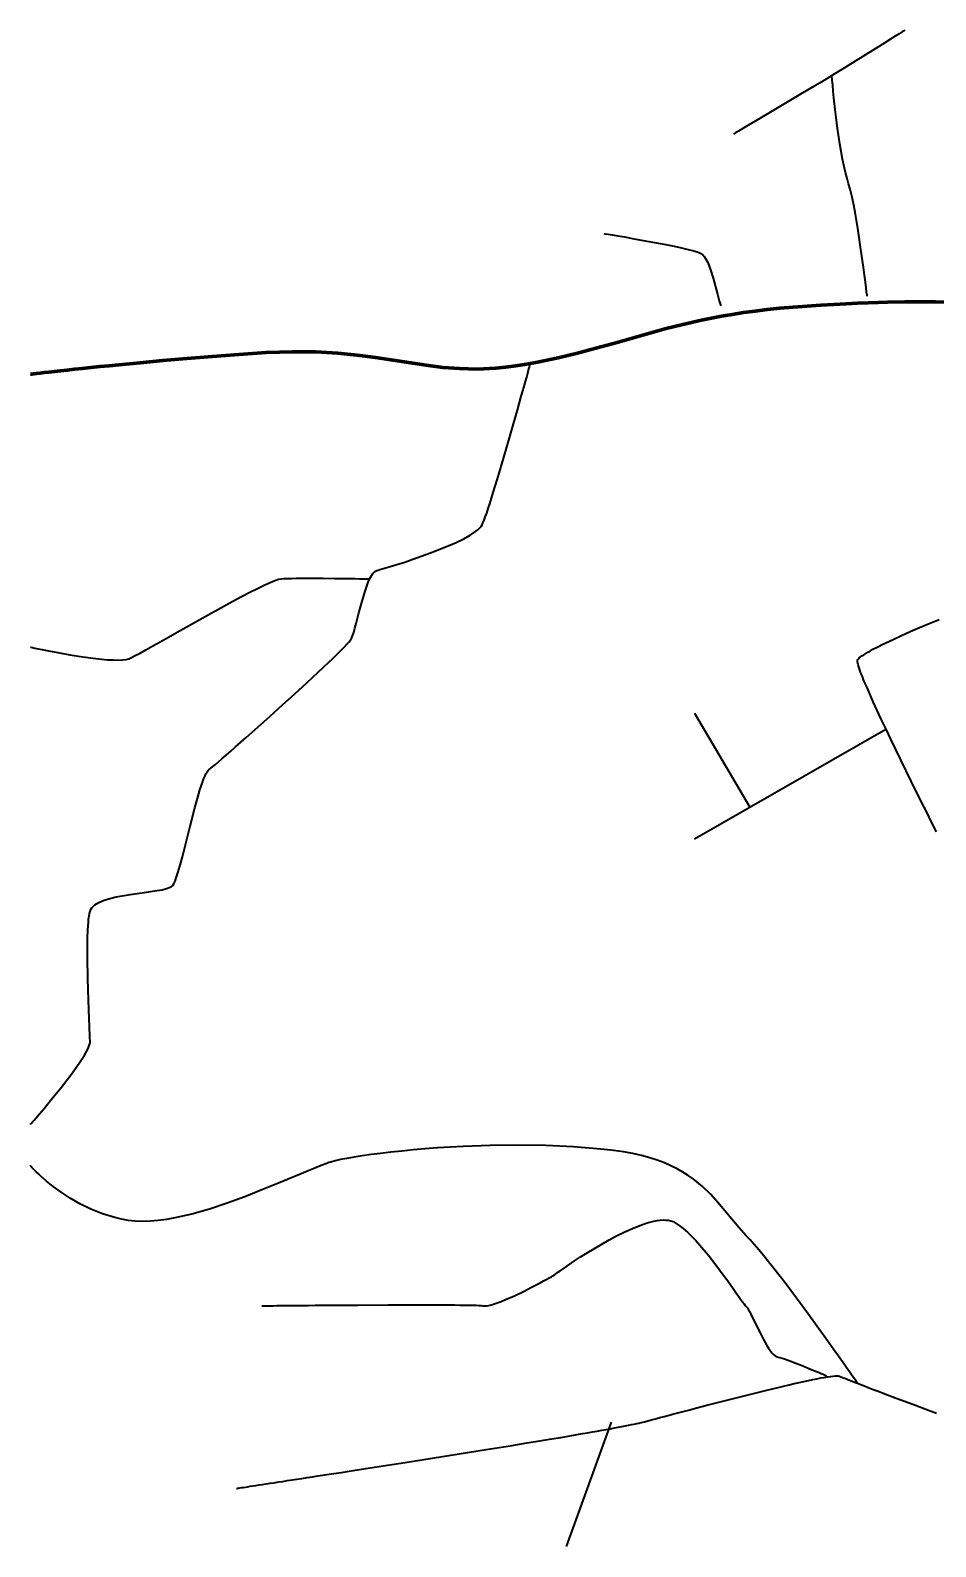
# Model space of a CAD drawing. Header units: inches. Extents: x 23 to 178, y 8 to 179.
# Drawn here: x 23.03 to 35.02, y 133.04 to 153.12 of the extents above; entities that cross this region are included whole.
import ezdxf

# ---------------------------------------------------------------- set-up
doc = ezdxf.new("R2010")
doc.units = ezdxf.units.IN
doc.header["$MEASUREMENT"] = 0
doc.layers.add('Routes 2', color=7, linetype='Continuous')
doc.layers.add('Routes 4', color=7, linetype='Continuous')

msp = doc.modelspace()

# ---------------------------------------------------------------- linework, layer by layer
at = {"layer": 'Routes 2', "color": 7, "lineweight": 106, "true_color": 0xffffff}
msp.add_lwpolyline([(23.032, 148.567), (23.037, 148.568), (23.053, 148.569), (23.079, 148.573), (23.114, 148.577), (23.16, 148.582), (23.214, 148.588), (23.278, 148.596), (23.35, 148.604), (23.431, 148.613), (23.52, 148.623), (23.616, 148.633), (23.72, 148.644), (23.831, 148.656), (23.95, 148.668), (24.074, 148.68), (24.205, 148.693), (24.485, 148.72), (24.786, 148.747), (25.106, 148.775), (25.443, 148.802), (25.794, 148.828), (26.157, 148.853), (26.333, 148.861), (26.501, 148.865), (26.661, 148.865), (26.813, 148.862), (26.958, 148.855), (27.098, 148.846), (27.36, 148.82), (27.604, 148.788), (27.835, 148.753), (28.275, 148.685), (28.493, 148.658), (28.716, 148.641), (28.949, 148.636), (29.196, 148.647), (29.326, 148.659), (29.462, 148.676), (29.603, 148.699), (29.748, 148.726), (30.023, 148.784), (30.279, 148.846), (30.521, 148.91), (30.753, 148.975), (31.205, 149.104), (31.434, 149.167), (31.671, 149.227), (31.921, 149.284), (32.187, 149.336), (32.328, 149.36), (32.475, 149.383), (32.629, 149.404), (32.789, 149.423), (32.957, 149.441), (33.133, 149.456), (33.502, 149.481), (33.674, 149.491), (33.834, 149.5), (33.985, 149.507), (34.126, 149.513), (34.258, 149.518), (34.383, 149.522), (34.613, 149.526), (34.822, 149.527), (35.019, 149.525), (35.399, 149.513)], dxfattribs=at)
at = {"layer": 'Routes 4', "color": 7, "lineweight": 35, "true_color": 0xffffff}
for points in [[(34.612, 153.12), (34.603, 153.115), (34.578, 153.099), (34.538, 153.074), (34.486, 153.041), (34.422, 153.001), (34.35, 152.956), (34.186, 152.854), (33.834, 152.636), (33.676, 152.538), (33.607, 152.497), (33.549, 152.462), (33.49, 152.426), (33.42, 152.385), (33.255, 152.286), (32.876, 152.062), (32.693, 151.953), (32.533, 151.858), (32.467, 151.819), (32.412, 151.787), (32.371, 151.762), (32.345, 151.747)], [(34.113, 149.602), (34.112, 149.615), (34.107, 149.652), (34.1, 149.71), (34.091, 149.787), (34.079, 149.879), (34.065, 149.983), (34.032, 150.219), (33.994, 150.47), (33.953, 150.714), (33.931, 150.826), (33.91, 150.928), (33.888, 151.017), (33.867, 151.089), (33.847, 151.158), (33.827, 151.236), (33.789, 151.416), (33.754, 151.616), (33.723, 151.826), (33.696, 152.033), (33.674, 152.226), (33.665, 152.313), (33.657, 152.392), (33.651, 152.462), (33.646, 152.52)], [(30.633, 150.43), (30.646, 150.427), (30.682, 150.421), (30.739, 150.412), (30.814, 150.399), (30.903, 150.384), (31.003, 150.366), (31.223, 150.326), (31.449, 150.283), (31.557, 150.261), (31.657, 150.239), (31.745, 150.218), (31.819, 150.199), (31.876, 150.182), (31.912, 150.166), (31.936, 150.147), (31.959, 150.12), (32.002, 150.045), (32.04, 149.949), (32.075, 149.841), (32.132, 149.627), (32.155, 149.538), (32.176, 149.474)], [(23.032, 138.633), (23.034, 138.635), (23.04, 138.643), (23.051, 138.655), (23.065, 138.672), (23.083, 138.693), (23.104, 138.717), (23.155, 138.777), (23.215, 138.848), (23.282, 138.928), (23.353, 139.016), (23.427, 139.108), (23.572, 139.296), (23.638, 139.387), (23.698, 139.474), (23.749, 139.553), (23.788, 139.623), (23.802, 139.654), (23.813, 139.681), (23.819, 139.704), (23.822, 139.724), (23.822, 139.745), (23.821, 139.771), (23.82, 139.804), (23.819, 139.842), (23.817, 139.884), (23.815, 139.931), (23.811, 140.037), (23.807, 140.156), (23.802, 140.285), (23.794, 140.561), (23.789, 140.841), (23.788, 140.975), (23.79, 141.1), (23.794, 141.213), (23.8, 141.313), (23.804, 141.356), (23.809, 141.394), (23.815, 141.427), (23.822, 141.455), (23.831, 141.479), (23.845, 141.501), (23.886, 141.54), (23.941, 141.574), (24.008, 141.603), (24.085, 141.627), (24.17, 141.648), (24.353, 141.681), (24.538, 141.706), (24.625, 141.718), (24.705, 141.73), (24.777, 141.743), (24.837, 141.757), (24.883, 141.774), (24.9, 141.783), (24.913, 141.794), (24.924, 141.808), (24.935, 141.828), (24.948, 141.855), (24.96, 141.888), (24.973, 141.926), (24.987, 141.968), (25.016, 142.066), (25.046, 142.179), (25.078, 142.302), (25.143, 142.565), (25.211, 142.828), (25.245, 142.951), (25.278, 143.064), (25.311, 143.162), (25.327, 143.204), (25.343, 143.242), (25.358, 143.275), (25.373, 143.302), (25.388, 143.322), (25.402, 143.336), (25.421, 143.351), (25.447, 143.373), (25.482, 143.402), (25.523, 143.437), (25.571, 143.478), (25.625, 143.525), (25.685, 143.577), (25.749, 143.633), (25.818, 143.694), (25.89, 143.758), (26.044, 143.894), (26.206, 144.039), (26.371, 144.188), (26.536, 144.337), (26.695, 144.483), (26.844, 144.622), (26.914, 144.687), (26.979, 144.749), (27.04, 144.807), (27.095, 144.861), (27.144, 144.911), (27.187, 144.954), (27.223, 144.993), (27.252, 145.024), (27.272, 145.049), (27.284, 145.067), (27.298, 145.102), (27.314, 145.148), (27.33, 145.203), (27.347, 145.267), (27.384, 145.409), (27.425, 145.561), (27.469, 145.708), (27.492, 145.775), (27.516, 145.835), (27.542, 145.886), (27.568, 145.927), (27.595, 145.956), (27.622, 145.97), (27.639, 145.975), (27.662, 145.981), (27.689, 145.989), (27.721, 145.998), (27.797, 146.021), (27.887, 146.049), (27.989, 146.081), (28.099, 146.118), (28.333, 146.201), (28.564, 146.293), (28.672, 146.34), (28.771, 146.388), (28.857, 146.436), (28.929, 146.483), (28.958, 146.506), (28.982, 146.529), (29.001, 146.551), (29.015, 146.573), (29.026, 146.598), (29.04, 146.634), (29.057, 146.677), (29.075, 146.729), (29.094, 146.788), (29.116, 146.853), (29.138, 146.925), (29.162, 147.001), (29.213, 147.168), (29.267, 147.347), (29.377, 147.725), (29.431, 147.912), (29.482, 148.092), (29.529, 148.258), (29.55, 148.335), (29.57, 148.406), (29.589, 148.471), (29.605, 148.53), (29.619, 148.582), (29.631, 148.626), (29.641, 148.661), (29.648, 148.687), (29.653, 148.703), (29.654, 148.708)], [(23.032, 144.954), (23.039, 144.953), (23.059, 144.948), (23.092, 144.941), (23.135, 144.932), (23.189, 144.922), (23.25, 144.909), (23.319, 144.896), (23.394, 144.882), (23.556, 144.853), (23.727, 144.826), (23.897, 144.803), (24.055, 144.788), (24.127, 144.784), (24.193, 144.782), (24.251, 144.784), (24.3, 144.79), (24.338, 144.8), (24.372, 144.815), (24.421, 144.841), (24.485, 144.875), (24.563, 144.919), (24.653, 144.969), (24.753, 145.025), (24.861, 145.086), (24.976, 145.151), (25.097, 145.219), (25.346, 145.359), (25.595, 145.497), (25.715, 145.562), (25.83, 145.624), (25.939, 145.681), (26.039, 145.731), (26.128, 145.775), (26.206, 145.811), (26.271, 145.837), (26.32, 145.853), (26.39, 145.861), (26.436, 145.862), (26.49, 145.864), (26.55, 145.865), (26.615, 145.866), (26.758, 145.866), (26.911, 145.865), (27.063, 145.864), (27.207, 145.863), (27.273, 145.862), (27.334, 145.861), (27.389, 145.86), (27.436, 145.859), (27.474, 145.859), (27.503, 145.858), (27.521, 145.858), (27.527, 145.858)], [(35.033, 142.509), (34.968, 142.636), (34.902, 142.768), (34.835, 142.903), (34.697, 143.181), (34.559, 143.461), (34.492, 143.599), (34.427, 143.734), (34.364, 143.866), (34.304, 143.993), (34.248, 144.115), (34.195, 144.23), (34.147, 144.337), (34.125, 144.387), (34.104, 144.435), (34.085, 144.48), (34.067, 144.523), (34.051, 144.564), (34.036, 144.601), (34.023, 144.635), (34.012, 144.667), (34.003, 144.695), (33.995, 144.72), (33.99, 144.741), (33.986, 144.758), (33.985, 144.772), (33.986, 144.782), (33.99, 144.791), (33.998, 144.801), (34.01, 144.813), (34.025, 144.825), (34.045, 144.839), (34.068, 144.854), (34.094, 144.87), (34.123, 144.888), (34.156, 144.906), (34.191, 144.925), (34.229, 144.945), (34.271, 144.966), (34.314, 144.988), (34.361, 145.01), (34.46, 145.057), (34.569, 145.107), (34.685, 145.159), (34.807, 145.212), (34.935, 145.267), (35.068, 145.322)], [(31.827, 144.08), (32.559, 142.834)], [(31.827, 142.414), (34.363, 143.869)], [(33.986, 135.208), (33.981, 135.215), (33.968, 135.234), (33.946, 135.265), (33.916, 135.308), (33.88, 135.36), (33.837, 135.421), (33.788, 135.491), (33.733, 135.568), (33.674, 135.651), (33.611, 135.74), (33.544, 135.833), (33.474, 135.93), (33.328, 136.131), (33.177, 136.335), (33.026, 136.536), (32.879, 136.726), (32.809, 136.815), (32.742, 136.898), (32.678, 136.974), (32.618, 137.044), (32.563, 137.105), (32.512, 137.159), (32.414, 137.269), (32.23, 137.492), (32.137, 137.603), (32.038, 137.711), (31.931, 137.815), (31.81, 137.914), (31.744, 137.96), (31.673, 138.005), (31.597, 138.048), (31.516, 138.088), (31.429, 138.126), (31.335, 138.161), (31.234, 138.193), (31.126, 138.223), (31.011, 138.249), (30.887, 138.272), (30.754, 138.291), (30.718, 138.295), (30.674, 138.3), (30.586, 138.309), (30.225, 138.339), (29.857, 138.355), (29.487, 138.36), (29.121, 138.356), (28.764, 138.343), (28.59, 138.334), (28.422, 138.323), (28.258, 138.311), (28.101, 138.298), (27.95, 138.283), (27.807, 138.268), (27.671, 138.252), (27.545, 138.236), (27.428, 138.219), (27.321, 138.202), (27.225, 138.186), (27.141, 138.169), (27.069, 138.153), (27.01, 138.137), (26.986, 138.129), (26.975, 138.125), (26.959, 138.119), (26.882, 138.09), (26.799, 138.057), (26.711, 138.022), (26.618, 137.983), (26.521, 137.943), (26.316, 137.857), (26.098, 137.767), (25.871, 137.678), (25.639, 137.593), (25.405, 137.515), (25.172, 137.449), (24.945, 137.397), (24.834, 137.377), (24.726, 137.363), (24.621, 137.354), (24.52, 137.351), (24.422, 137.354), (24.328, 137.364), (24.239, 137.381), (24.152, 137.401), (23.987, 137.453), (23.832, 137.515), (23.689, 137.585), (23.558, 137.659), (23.44, 137.736), (23.336, 137.812), (23.246, 137.885), (23.17, 137.95), (23.139, 137.98), (23.111, 138.007), (23.087, 138.03), (23.067, 138.05), (23.052, 138.066), (23.041, 138.079), (23.034, 138.086), (23.032, 138.089)], [(26.098, 136.234), (26.103, 136.234), (26.116, 136.234), (26.137, 136.234), (26.167, 136.234), (26.204, 136.235), (26.247, 136.235), (26.298, 136.236), (26.355, 136.236), (26.417, 136.237), (26.485, 136.237), (26.558, 136.238), (26.635, 136.239), (26.717, 136.239), (26.802, 136.24), (26.982, 136.241), (27.172, 136.243), (27.369, 136.244), (27.769, 136.246), (27.966, 136.246), (28.156, 136.246), (28.336, 136.246), (28.422, 136.246), (28.503, 136.246), (28.581, 136.245), (28.654, 136.245), (28.722, 136.244), (28.784, 136.243), (28.841, 136.242), (28.892, 136.241), (28.936, 136.24), (28.973, 136.238), (29.002, 136.237), (29.024, 136.235), (29.051, 136.232), (29.083, 136.235), (29.122, 136.243), (29.166, 136.256), (29.215, 136.272), (29.268, 136.292), (29.324, 136.315), (29.442, 136.367), (29.563, 136.425), (29.678, 136.484), (29.732, 136.512), (29.783, 136.538), (29.829, 136.563), (29.87, 136.585), (29.904, 136.604), (29.932, 136.619), (29.951, 136.63), (29.963, 136.636), (29.966, 136.638), (29.97, 136.642), (29.979, 136.648), (29.991, 136.657), (30.007, 136.668), (30.025, 136.682), (30.048, 136.697), (30.073, 136.715), (30.101, 136.734), (30.165, 136.778), (30.238, 136.827), (30.319, 136.881), (30.407, 136.937), (30.501, 136.994), (30.699, 137.108), (30.801, 137.163), (30.903, 137.213), (31.004, 137.259), (31.103, 137.299), (31.199, 137.331), (31.289, 137.354), (31.332, 137.362), (31.373, 137.367), (31.412, 137.37), (31.449, 137.369), (31.484, 137.366), (31.516, 137.359), (31.546, 137.348), (31.573, 137.334), (31.626, 137.299), (31.679, 137.257), (31.733, 137.209), (31.788, 137.156), (31.843, 137.099), (31.898, 137.038), (32.007, 136.909), (32.111, 136.776), (32.209, 136.644), (32.255, 136.58), (32.298, 136.52), (32.338, 136.463), (32.375, 136.41), (32.409, 136.362), (32.438, 136.32), (32.463, 136.285), (32.484, 136.258), (32.5, 136.238), (32.513, 136.224), (32.527, 136.206), (32.541, 136.182), (32.558, 136.153), (32.575, 136.12), (32.612, 136.045), (32.652, 135.961), (32.695, 135.874), (32.74, 135.788), (32.784, 135.709), (32.807, 135.673), (32.829, 135.641), (32.851, 135.613), (32.873, 135.59), (32.894, 135.572), (32.915, 135.561), (32.935, 135.555), (32.959, 135.549), (32.986, 135.541), (33.018, 135.531), (33.089, 135.506), (33.168, 135.476), (33.251, 135.443), (33.332, 135.41), (33.409, 135.378), (33.444, 135.364), (33.476, 135.35), (33.505, 135.338), (33.529, 135.327), (33.549, 135.319), (33.565, 135.312), (33.574, 135.308), (33.577, 135.307)], [(25.76, 133.816), (25.762, 133.816), (25.767, 133.817), (25.777, 133.819), (25.79, 133.821), (25.807, 133.823), (25.828, 133.826), (25.852, 133.83), (25.879, 133.834), (25.909, 133.839), (25.943, 133.844), (25.98, 133.849), (26.019, 133.855), (26.062, 133.862), (26.107, 133.869), (26.155, 133.876), (26.206, 133.884), (26.26, 133.892), (26.316, 133.901), (26.374, 133.909), (26.434, 133.919), (26.497, 133.928), (26.562, 133.938), (26.629, 133.948), (26.698, 133.959), (26.769, 133.97), (26.841, 133.981), (26.991, 134.004), (27.147, 134.028), (27.309, 134.053), (27.475, 134.079), (27.645, 134.105), (27.819, 134.132), (27.995, 134.16), (28.352, 134.216), (28.711, 134.273), (29.067, 134.33), (29.242, 134.358), (29.414, 134.386), (29.582, 134.413), (29.746, 134.44), (29.905, 134.467), (30.058, 134.492), (30.204, 134.517), (30.275, 134.529), (30.344, 134.541), (30.411, 134.553), (30.476, 134.564), (30.538, 134.575), (30.599, 134.586), (30.657, 134.596), (30.713, 134.606), (30.766, 134.616), (30.816, 134.626), (30.865, 134.635), (30.91, 134.643), (30.952, 134.652), (30.992, 134.66), (31.028, 134.667), (31.062, 134.675), (31.092, 134.681), (31.119, 134.688), (31.143, 134.693), (31.164, 134.699), (31.209, 134.711), (31.258, 134.724), (31.311, 134.738), (31.368, 134.753), (31.427, 134.768), (31.49, 134.785), (31.555, 134.802), (31.623, 134.82), (31.693, 134.838), (31.765, 134.857), (31.839, 134.877), (31.992, 134.916), (32.149, 134.957), (32.309, 134.998), (32.628, 135.078), (32.784, 135.117), (32.935, 135.153), (33.008, 135.171), (33.079, 135.187), (33.147, 135.203), (33.214, 135.218), (33.277, 135.232), (33.338, 135.245), (33.395, 135.257), (33.449, 135.268), (33.5, 135.278), (33.546, 135.286), (33.589, 135.293), (33.627, 135.299), (33.66, 135.303), (33.689, 135.306), (33.713, 135.307), (33.731, 135.306), (33.744, 135.304), (33.748, 135.302), (33.755, 135.299), (33.765, 135.294), (33.779, 135.289), (33.796, 135.282), (33.816, 135.274), (33.839, 135.265), (33.865, 135.255), (33.894, 135.243), (33.926, 135.231), (33.961, 135.218), (33.998, 135.203), (34.038, 135.188), (34.08, 135.172), (34.125, 135.154), (34.172, 135.136), (34.222, 135.118), (34.273, 135.098), (34.327, 135.077), (34.382, 135.056), (34.44, 135.034), (34.499, 135.012), (34.56, 134.989), (34.623, 134.965), (34.753, 134.916), (34.889, 134.864), (35.03, 134.811)], [(30.134, 133.045), (30.727, 134.695)]]:
    msp.add_lwpolyline(points, dxfattribs=at)

doc.saveas('drawing.dxf')
